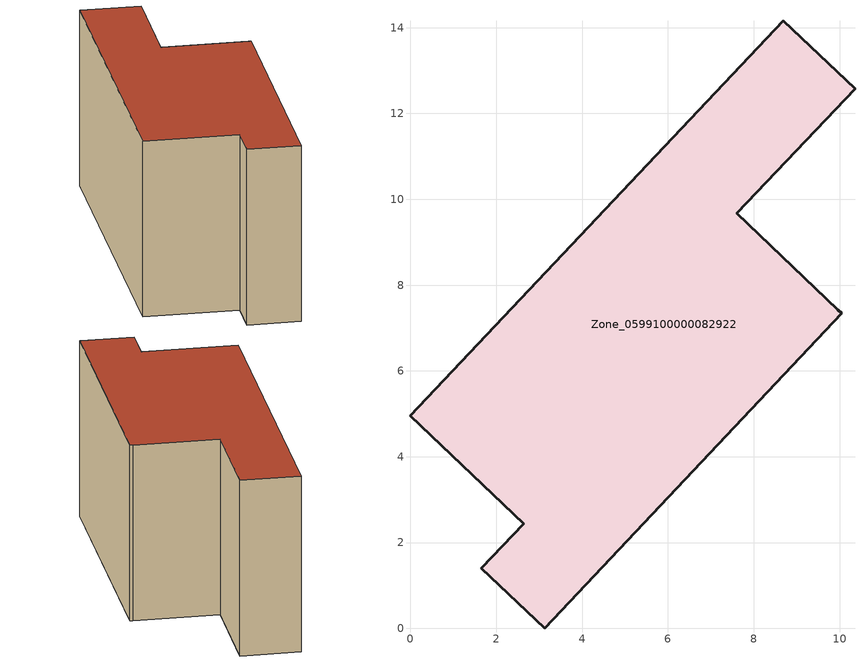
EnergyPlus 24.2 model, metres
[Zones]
Zone_0599100000082922
 floor ground (C_G): 10.36,12.58 7.61,9.68 9.96,7.42 10.05,7.34 3.13,0 1.65,1.4 2.64,2.44 0,4.95 8.69,14.16 z0
 wall outside (C_F): 2.64,2.44 1.65,1.4 3.13,0 10.05,7.34 9.96,7.42 7.61,9.68 10.36,12.58 8.69,14.16 0,4.95 2.64,2.44 z0:7
 roof outside (C_R): 8.69,14.16 0,4.95 2.64,2.44 1.65,1.4 3.13,0 10.05,7.34 9.96,7.42 7.61,9.68 10.36,12.58 z7
[BUILDING]
Pand.0599100000082922: North Axis=0; Terrain=City; Loads Convergence Tolerance Value=0.04; Temperature Convergence Tolerance Value=0.4; Solar Distribution=FullExterior; Maximum Number of Warmup Days=25; Minimum Number of Warmup Days=1
[Site:Location]
Rotterdam.The.Hague.AP_ZH_NLD Design_Conditions: Latitude=51.96; Longitude=4.45; Time Zone=1; Elevation=-4.5
[SITE:GROUNDTEMPERATURE:BUILDINGSURFACE]
18, 18, 18, 18, 18, 18, 18, 18, 18, 18, 18, 18
[MATERIAL] Thermal Absorptance=0.9; Solar Absorptance=0.7; Visible Absorptance=0.7
Name | Roughness | Thickness | Conductivity | Density | Specific Heat
G.TC.1975-1991 | MediumSmooth | 0.15 | 0.288461 | 540 | 1210
F.TC.1975-1991 | Rough | 0.3 | 0.230769 | 1920 | 840
R.TC.1975-1991 | MediumRough | 0.2 | 0.153846 | 1500 | 1000
[CONSTRUCTION]
C_G: G.TC.1975-1991
C_F: F.TC.1975-1991
C_R: R.TC.1975-1991
[ZONE]
Zone_0599100000082922: Type=1; Multiplier=1; Ceiling Height=Autocalculate; Volume=Autocalculate; Floor Area=autocalculate; Part of Total Floor Area=Yes
[ZONEINFILTRATION:DESIGNFLOWRATE]
Infil_Zone_0599100000082922: Zone or ZoneList or Space or SpaceList=Zone_0599100000082922; Schedule=AlwaysOn; Design Flow Rate Calculation Method=Flow/Area; Flow Rate per Floor Area=0.003; Constant Term Coefficient=1; Temperature Term Coefficient=0; Velocity Term Coefficient=0; Velocity Squared Term Coefficient=0
[HVACTEMPLATE:ZONE:IDEALLOADSAIRSYSTEM]
Zone_0599100000082922: Maximum Heating Supply Air Temperature=50; Minimum Cooling Supply Air Temperature=13; Maximum Heating Supply Air Humidity Ratio=0.0156; Minimum Cooling Supply Air Humidity Ratio=0.0077; Heating Limit=NoLimit; Cooling Limit=NoLimit; Dehumidification Control Type=ConstantSensibleHeatRatio; Cooling Sensible Heat Ratio=0.7; Dehumidification Setpoint=60; Humidification Control Type=None; Humidification Setpoint=30; Outdoor Air Method=None; Outdoor Air Flow Rate per Person=0.00944; Outdoor Air Flow Rate per Zone Floor Area=0; Outdoor Air Flow Rate per Zone=0; Demand Controlled Ventilation Type=None; Outdoor Air Economizer Type=NoEconomizer; Heat Recovery Type=None; Sensible Heat Recovery Effectiveness=0.7; Latent Heat Recovery Effectiveness=0.65
[ZONECONTROL:THERMOSTAT]
ThermostatControl_Zone_0599100000082922: Zone or ZoneList=Zone_0599100000082922; Control Type Schedule=DualSetpointControlType; Control 1=Thermostat_Zone_0599100000082922; Temperature Difference Between Cutout And Setpoint=0
[THERMOSTATSETPOINT:DUALSETPOINT]
Thermostat_Zone_0599100000082922: Heating Setpoint Temperature Schedule=HeatingSetpoint_Zone_0599100000082922; Cooling Setpoint Temperature Schedule=CoolingSetpoint_Zone_0599100000082922
[SCHEDULE:COMPACT]
HeatingSetpoint_Zone_0599100000082922: Through: 12/31, For: AllDays, Until: 24:00, 21
CoolingSetpoint_Zone_0599100000082922: Through: 12/31, For: AllDays, Until: 24:00, 24
DualSetpointControlType: Through: 12/31, For: AllDays, Until: 24:00, 4
AlwaysOn: Through: 12/31, For: AllDays, Until: 24:00, 1
